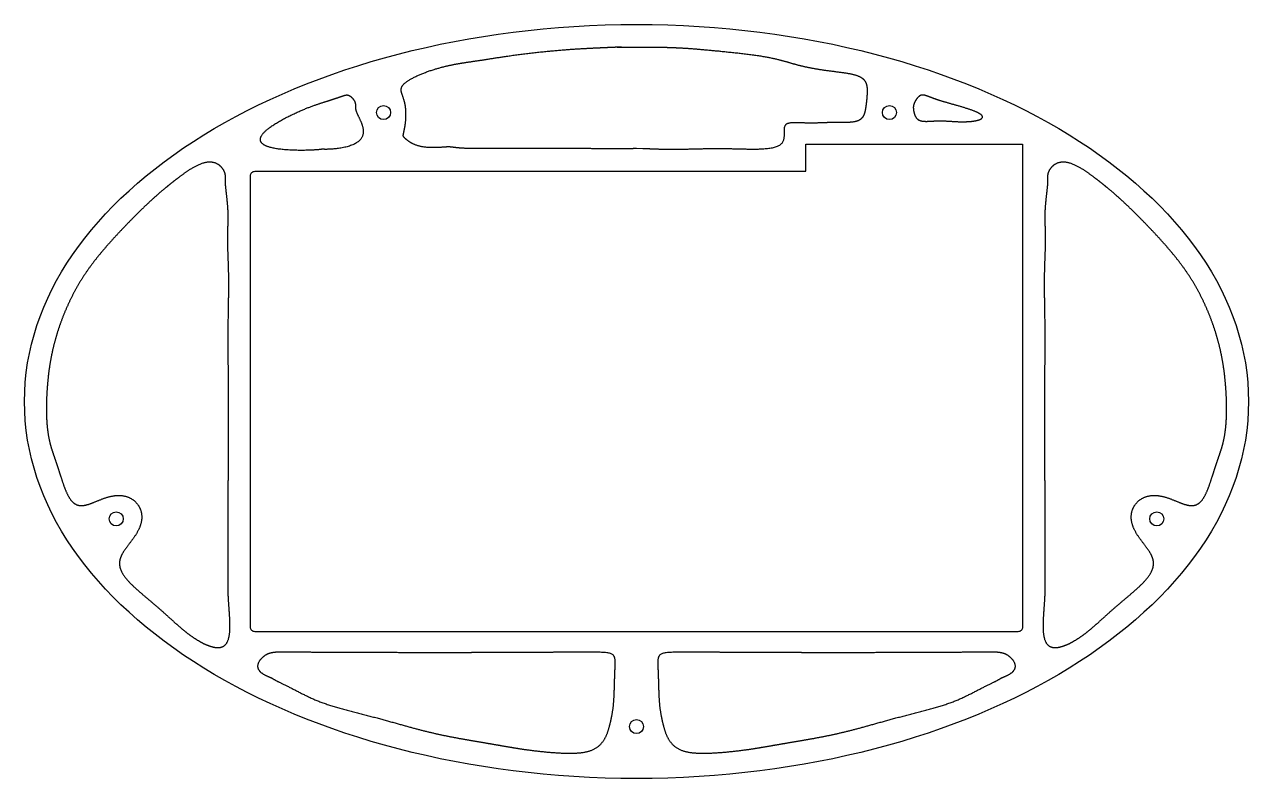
# Model space of a CAD drawing. Header units: inches. Extents: x -16.9 to 16.9, y -10.4 to 10.4.
import ezdxf

# ---------------------------------------------------------------- set-up
doc = ezdxf.new("R2010")
doc.units = ezdxf.units.IN
doc.layers.get('0').update_dxf_attribs({"linetype": 'CONTINUOUS'})

msp = doc.modelspace()

# ---------------------------------------------------------------- linework, layer by layer
for p, q in [((-0.424, 9.821), (-0.535, 9.81)), ((-0.535, 9.81), (0.14, 9.81)), ((0.179, 6.997), (0, 7))]:
    msp.add_line(p, q)
msp.add_lwpolyline([(4.682, 7.124), (10.682, 7.124), (10.682, -6.249, -0.414214), (10.557, -6.374), (-10.557, -6.374, -0.414214), (-10.682, -6.249), (-10.682, 6.249, -0.414214), (-10.557, 6.374), (4.682, 6.374)], format="xyb", close=True)
for centre in [(-7, 8), (7, 8), (-14.4, -3.25), (14.4, -3.25), (0, -9)]:
    msp.add_circle(centre, 0.195)
msp.add_ellipse((0, 0), major_axis=(16.938, 0), ratio=0.616218)
for points, knots in [([(0, 7), (-0.047, 7), (-0.142, 6.999), (-0.284, 6.997), (-0.472, 6.995), (-0.707, 6.993), (-0.946, 6.993), (-1.194, 6.998), (-1.471, 7.004), (-1.797, 7.007), (-2.139, 7.007), (-2.45, 7.004), (-2.692, 7.001), (-2.854, 7), (-2.996, 7), (-3.239, 7.001), (-3.557, 7.001), (-3.883, 7.001), (-4.151, 7), (-4.317, 7), (-4.502, 7), (-4.749, 7.006), (-4.977, 7.021), (-5.113, 7.044), (-5.21, 7.054), (-5.421, 7.031), (-5.717, 7.017), (-6.032, 7.053), (-6.277, 7.163), (-6.409, 7.291), (-6.463, 7.331), (-6.458, 7.387), (-6.421, 7.526), (-6.383, 7.744), (-6.371, 8), (-6.397, 8.239), (-6.456, 8.426), (-6.514, 8.563), (-6.529, 8.672), (-6.465, 8.782), (-6.306, 8.902), (-6.06, 9.029), (-5.749, 9.152), (-5.404, 9.257), (-5.058, 9.335), (-4.744, 9.385), (-4.486, 9.422), (-4.263, 9.454), (-4.042, 9.49), (-3.785, 9.531), (-3.467, 9.579), (-3.087, 9.629), (-2.691, 9.675), (-2.303, 9.713), (-1.94, 9.743), (-1.612, 9.765), (-1.32, 9.78), (-1.062, 9.793), (-0.832, 9.803), (-0.663, 9.811), (-0.543, 9.816), (-0.465, 9.819), (-0.426, 9.821), (-0.424, 9.821)], [0, 0, 0, 0, 0, 0, 0.0166667, 0.0333333, 0.05, 0.0666667, 0.0833333, 0.1, 0.1166667, 0.1333333, 0.15, 0.1666667, 0.1833333, 0.2, 0.2166667, 0.2333333, 0.25, 0.2666667, 0.2833333, 0.3, 0.3166667, 0.3333333, 0.35, 0.3666667, 0.3833333, 0.4, 0.4166667, 0.4333333, 0.45, 0.4666667, 0.4833333, 0.5, 0.5166667, 0.5333333, 0.55, 0.5666667, 0.5833333, 0.6, 0.6166667, 0.6333333, 0.65, 0.6666667, 0.6833333, 0.7, 0.7166667, 0.7333333, 0.75, 0.7666667, 0.7833333, 0.8, 0.8166667, 0.8333333, 0.85, 0.8666667, 0.8833333, 0.9, 0.9166667, 0.9333333, 0.95, 0.9666667, 0.9675059, 0.9675059, 0.9675059, 0.9675059, 0.9675059, 0.9675059]), ([(0.14, 9.81), (0.175, 9.81), (0.247, 9.809), (0.358, 9.809), (0.513, 9.809), (0.719, 9.808), (0.938, 9.803), (1.175, 9.793), (1.436, 9.777), (1.727, 9.754), (2.053, 9.725), (2.415, 9.69), (2.802, 9.649), (3.195, 9.603), (3.554, 9.551), (3.848, 9.49), (4.095, 9.424), (4.327, 9.354), (4.58, 9.285), (4.877, 9.222), (5.209, 9.17), (5.539, 9.131), (5.838, 9.093), (6.082, 9.044), (6.255, 8.967), (6.354, 8.852), (6.389, 8.699), (6.386, 8.515), (6.366, 8.317), (6.345, 8.124), (6.313, 7.956), (6.248, 7.831), (6.131, 7.756), (5.959, 7.725), (5.748, 7.721), (5.516, 7.725), (5.282, 7.721), (5.047, 7.71), (4.804, 7.704), (4.546, 7.713), (4.292, 7.725), (4.091, 7.701), (4.07, 7.529), (4.107, 7.28), (4.026, 7.071), (3.716, 6.991), (3.335, 6.973), (2.948, 6.982), (2.587, 6.993), (2.247, 6.998), (1.914, 6.993), (1.575, 6.984), (1.227, 6.975), (0.917, 6.973), (0.662, 6.978), (0.478, 6.986), (0.342, 6.992), (0.245, 6.995), (0.19, 6.997), (0.179, 6.997)], [-1, -1, -1, -1, -1, -1, -0.9818182, -0.9636364, -0.9454545, -0.9272727, -0.9090909, -0.8909091, -0.8727273, -0.8545455, -0.8363636, -0.8181818, -0.8, -0.7818182, -0.7636364, -0.7454545, -0.7272727, -0.7090909, -0.6909091, -0.6727273, -0.6545455, -0.6363636, -0.6181818, -0.6, -0.5818182, -0.5636364, -0.5454545, -0.5272727, -0.5090909, -0.4909091, -0.4727273, -0.4545455, -0.4363636, -0.4181818, -0.4, -0.3818182, -0.3636364, -0.3454545, -0.3272727, -0.3090909, -0.2909091, -0.2727273, -0.2545455, -0.2363636, -0.2181818, -0.2, -0.1818182, -0.1636364, -0.1454545, -0.1272727, -0.1090909, -0.0909091, -0.0727273, -0.0545455, -0.0363636, -0.0181818, -0.0138965, -0.0138965, -0.0138965, -0.0138965, -0.0138965, -0.0138965]), ([(-8.699, 6.986), (-8.699, 6.986), (-8.699, 6.986), (-8.698, 6.985), (-8.711, 6.98), (-8.809, 6.968), (-9.068, 6.952), (-9.435, 6.948), (-9.833, 6.97), (-10.179, 7.028), (-10.397, 7.129), (-10.448, 7.272), (-10.339, 7.444), (-10.105, 7.63), (-9.799, 7.812), (-9.474, 7.974), (-9.173, 8.105), (-8.91, 8.205), (-8.663, 8.285), (-8.438, 8.354), (-8.25, 8.417), (-8.137, 8.458), (-8.074, 8.48), (-8.036, 8.486), (-8.018, 8.486)], [0.4554505, 0.4554505, 0.4554505, 0.4554505, 0.4554505, 0.4554505, 0.4571429, 0.4857143, 0.5142857, 0.5428571, 0.5714286, 0.6, 0.6285714, 0.6571429, 0.6857143, 0.7142857, 0.7428571, 0.7714286, 0.8, 0.8285714, 0.8571429, 0.8857143, 0.9142857, 0.9428571, 0.9714286, 1, 1, 1, 1, 1, 1]), ([(-8.018, 8.486), (-8, 8.486), (-7.965, 8.481), (-7.913, 8.455), (-7.838, 8.382), (-7.779, 8.278), (-7.773, 8.195), (-7.785, 8.12), (-7.759, 8.017), (-7.681, 7.864), (-7.587, 7.672), (-7.536, 7.465), (-7.584, 7.273), (-7.762, 7.124), (-8.044, 7.03), (-8.35, 6.986), (-8.587, 6.977), (-8.682, 6.982), (-8.698, 6.985), (-8.699, 6.986), (-8.699, 6.986)], [0, 0, 0, 0, 0, 0, 0.0285714, 0.0571429, 0.0857143, 0.1142857, 0.1428571, 0.1714286, 0.2, 0.2285714, 0.2571429, 0.2857143, 0.3142857, 0.3428571, 0.3714286, 0.4, 0.4285714, 0.4544641, 0.4544641, 0.4544641, 0.4544641, 0.4544641, 0.4544641])]:
    msp.add_open_spline(points, degree=5, knots=knots)
for points in [[(7.921, 8.485), (7.936, 8.485), (7.967, 8.482), (8.016, 8.467), (8.093, 8.438), (8.213, 8.392), (8.362, 8.341), (8.536, 8.287), (8.731, 8.232), (8.937, 8.174), (9.139, 8.114), (9.322, 8.053), (9.467, 7.992), (9.561, 7.932), (9.592, 7.876), (9.557, 7.826), (9.461, 7.786), (9.316, 7.757), (9.138, 7.743), (8.945, 7.743), (8.751, 7.753), (8.567, 7.768), (8.39, 7.772), (8.225, 7.766), (8.075, 7.755), (7.946, 7.753), (7.843, 7.77), (7.767, 7.814), (7.718, 7.882), (7.687, 7.963), (7.669, 8.043), (7.659, 8.114), (7.66, 8.181), (7.679, 8.253), (7.721, 8.336), (7.781, 8.418), (7.836, 8.465), (7.878, 8.482), (7.906, 8.485), (7.921, 8.485)], [(-12.839, 6.07), (-12.786, 6.112), (-12.678, 6.197), (-12.51, 6.324), (-12.274, 6.488), (-11.98, 6.627), (-11.716, 6.653), (-11.511, 6.545), (-11.395, 6.375), (-11.369, 6.26), (-11.379, 6.148), (-11.375, 5.985), (-11.349, 5.756), (-11.315, 5.484), (-11.296, 5.205), (-11.301, 4.953), (-11.31, 4.745), (-11.316, 4.546), (-11.312, 4.316), (-11.301, 4.023), (-11.288, 3.687), (-11.283, 3.357), (-11.284, 3.037), (-11.289, 2.718), (-11.296, 2.382), (-11.3, 2.01), (-11.3, 1.593), (-11.297, 1.144), (-11.294, 0.687), (-11.292, 0.25), (-11.291, -0.145), (-11.29, -0.483), (-11.289, -0.763), (-11.289, -1.003), (-11.289, -1.256), (-11.291, -1.563), (-11.294, -1.914), (-11.297, -2.282), (-11.3, -2.636), (-11.3, -2.952), (-11.3, -3.241), (-11.299, -3.534), (-11.299, -3.813), (-11.3, -4.062), (-11.3, -4.265), (-11.3, -4.451), (-11.297, -4.666), (-11.297, -4.894), (-11.3, -5.117), (-11.302, -5.334), (-11.286, -5.598), (-11.26, -5.902), (-11.243, -6.215), (-11.257, -6.493), (-11.32, -6.695), (-11.436, -6.804), (-11.597, -6.828), (-11.785, -6.788), (-11.984, -6.705), (-12.184, -6.591), (-12.378, -6.458), (-12.564, -6.31), (-12.745, -6.151), (-12.931, -5.981), (-13.129, -5.803), (-13.345, -5.615), (-13.58, -5.418), (-13.821, -5.213), (-14.045, -5.005), (-14.221, -4.796), (-14.319, -4.59), (-14.321, -4.388), (-14.229, -4.187), (-14.072, -3.98), (-13.895, -3.759), (-13.747, -3.52), (-13.671, -3.267), (-13.694, -3.015), (-13.815, -2.796), (-14.016, -2.642), (-14.269, -2.578), (-14.543, -2.608), (-14.816, -2.704), (-15.069, -2.817), (-15.292, -2.895), (-15.479, -2.892), (-15.631, -2.786), (-15.752, -2.591), (-15.851, -2.34), (-15.936, -2.073), (-16.015, -1.823), (-16.09, -1.603), (-16.16, -1.404), (-16.222, -1.208), (-16.272, -0.995), (-16.308, -0.751), (-16.329, -0.477), (-16.335, -0.177), (-16.327, 0.135), (-16.307, 0.448), (-16.277, 0.751), (-16.237, 1.041), (-16.186, 1.316), (-16.125, 1.581), (-16.053, 1.84), (-15.97, 2.098), (-15.874, 2.357), (-15.765, 2.617), (-15.644, 2.876), (-15.511, 3.131), (-15.365, 3.379), (-15.206, 3.619), (-15.037, 3.851), (-14.856, 4.078), (-14.665, 4.302), (-14.464, 4.525), (-14.254, 4.751), (-14.036, 4.978), (-13.812, 5.205), (-13.582, 5.429), (-13.345, 5.648), (-13.149, 5.819), (-12.997, 5.944), (-12.893, 6.028), (-12.839, 6.07)], [(12.839, 6.07), (12.893, 6.028), (12.997, 5.944), (13.149, 5.819), (13.345, 5.648), (13.582, 5.429), (13.812, 5.205), (14.036, 4.978), (14.254, 4.751), (14.464, 4.525), (14.665, 4.302), (14.856, 4.078), (15.037, 3.851), (15.206, 3.619), (15.365, 3.379), (15.511, 3.131), (15.644, 2.876), (15.765, 2.617), (15.874, 2.357), (15.97, 2.098), (16.053, 1.84), (16.125, 1.581), (16.186, 1.316), (16.237, 1.041), (16.277, 0.751), (16.307, 0.448), (16.327, 0.135), (16.335, -0.177), (16.329, -0.477), (16.308, -0.751), (16.272, -0.995), (16.222, -1.208), (16.16, -1.404), (16.09, -1.603), (16.015, -1.823), (15.936, -2.073), (15.851, -2.34), (15.752, -2.591), (15.631, -2.786), (15.479, -2.892), (15.292, -2.895), (15.069, -2.817), (14.816, -2.704), (14.543, -2.608), (14.269, -2.578), (14.016, -2.642), (13.815, -2.796), (13.694, -3.015), (13.671, -3.267), (13.747, -3.52), (13.895, -3.759), (14.072, -3.98), (14.229, -4.187), (14.321, -4.388), (14.319, -4.59), (14.221, -4.796), (14.045, -5.005), (13.821, -5.213), (13.58, -5.418), (13.345, -5.615), (13.129, -5.803), (12.931, -5.981), (12.745, -6.151), (12.564, -6.31), (12.378, -6.458), (12.184, -6.591), (11.984, -6.705), (11.785, -6.788), (11.597, -6.828), (11.436, -6.804), (11.32, -6.695), (11.257, -6.493), (11.243, -6.215), (11.26, -5.902), (11.286, -5.598), (11.302, -5.334), (11.3, -5.117), (11.297, -4.894), (11.297, -4.666), (11.3, -4.451), (11.3, -4.265), (11.3, -4.062), (11.299, -3.813), (11.299, -3.534), (11.3, -3.241), (11.3, -2.952), (11.3, -2.636), (11.297, -2.282), (11.294, -1.914), (11.291, -1.563), (11.289, -1.256), (11.289, -1.003), (11.289, -0.763), (11.29, -0.483), (11.291, -0.145), (11.292, 0.25), (11.294, 0.687), (11.297, 1.144), (11.3, 1.593), (11.3, 2.01), (11.296, 2.382), (11.289, 2.718), (11.284, 3.037), (11.283, 3.357), (11.288, 3.687), (11.301, 4.023), (11.312, 4.316), (11.316, 4.546), (11.31, 4.745), (11.301, 4.953), (11.296, 5.205), (11.315, 5.484), (11.349, 5.756), (11.375, 5.985), (11.379, 6.148), (11.369, 6.26), (11.395, 6.375), (11.511, 6.545), (11.716, 6.653), (11.98, 6.627), (12.274, 6.488), (12.51, 6.324), (12.678, 6.197), (12.786, 6.112), (12.839, 6.07)], [(-10.143, -6.97), (-10.121, -6.964), (-10.075, -6.953), (-9.999, -6.941), (-9.871, -6.935), (-9.612, -6.936), (-9.21, -6.942), (-8.653, -6.948), (-7.965, -6.951), (-7.259, -6.952), (-6.68, -6.953), (-6.244, -6.954), (-5.925, -6.955), (-5.657, -6.956), (-5.386, -6.956), (-5.071, -6.955), (-4.772, -6.954), (-4.514, -6.953), (-4.237, -6.952), (-3.891, -6.951), (-3.458, -6.95), (-3.027, -6.949), (-2.807, -6.947), (-2.68, -6.945), (-2.475, -6.944), (-2.037, -6.944), (-1.432, -6.941), (-0.967, -6.935), (-0.69, -6.958), (-0.59, -7.045), (-0.584, -7.224), (-0.6, -7.496), (-0.609, -7.824), (-0.617, -8.157), (-0.635, -8.456), (-0.681, -8.703), (-0.737, -8.971), (-0.821, -9.266), (-0.981, -9.527), (-1.249, -9.694), (-1.622, -9.744), (-2.02, -9.741), (-2.402, -9.713), (-2.744, -9.678), (-3.042, -9.64), (-3.304, -9.601), (-3.561, -9.557), (-3.837, -9.509), (-4.134, -9.458), (-4.449, -9.405), (-4.771, -9.35), (-5.093, -9.291), (-5.418, -9.226), (-5.752, -9.149), (-6.103, -9.06), (-6.478, -8.956), (-6.88, -8.842), (-7.302, -8.727), (-7.729, -8.619), (-8.144, -8.513), (-8.529, -8.401), (-8.874, -8.274), (-9.183, -8.13), (-9.478, -7.97), (-9.799, -7.812), (-10.035, -7.7), (-10.08, -7.66), (-10.104, -7.647), (-10.415, -7.538), (-10.565, -7.323), (-10.375, -7.091), (-10.275, -7.019), (-10.209, -6.99), (-10.166, -6.976), (-10.143, -6.97)], [(10.143, -6.97), (10.166, -6.976), (10.209, -6.99), (10.275, -7.019), (10.375, -7.091), (10.565, -7.323), (10.415, -7.538), (10.104, -7.647), (10.08, -7.66), (10.035, -7.7), (9.799, -7.812), (9.478, -7.97), (9.183, -8.13), (8.874, -8.274), (8.529, -8.401), (8.144, -8.513), (7.729, -8.619), (7.302, -8.727), (6.88, -8.842), (6.478, -8.956), (6.103, -9.06), (5.752, -9.149), (5.418, -9.226), (5.093, -9.291), (4.771, -9.35), (4.449, -9.405), (4.134, -9.458), (3.837, -9.509), (3.561, -9.557), (3.304, -9.601), (3.042, -9.64), (2.744, -9.678), (2.402, -9.713), (2.02, -9.741), (1.622, -9.744), (1.249, -9.694), (0.981, -9.527), (0.821, -9.266), (0.737, -8.971), (0.681, -8.703), (0.635, -8.456), (0.617, -8.157), (0.609, -7.824), (0.6, -7.496), (0.584, -7.224), (0.59, -7.045), (0.69, -6.958), (0.967, -6.935), (1.432, -6.941), (2.037, -6.944), (2.475, -6.944), (2.68, -6.945), (2.807, -6.947), (3.027, -6.949), (3.458, -6.95), (3.891, -6.951), (4.237, -6.952), (4.514, -6.953), (4.772, -6.954), (5.071, -6.955), (5.386, -6.956), (5.657, -6.956), (5.925, -6.955), (6.244, -6.954), (6.68, -6.953), (7.259, -6.952), (7.965, -6.951), (8.653, -6.948), (9.21, -6.942), (9.612, -6.936), (9.871, -6.935), (9.999, -6.941), (10.075, -6.953), (10.121, -6.964), (10.143, -6.97)]]:
    msp.add_open_spline(points, degree=5)

doc.saveas('drawing.dxf')
